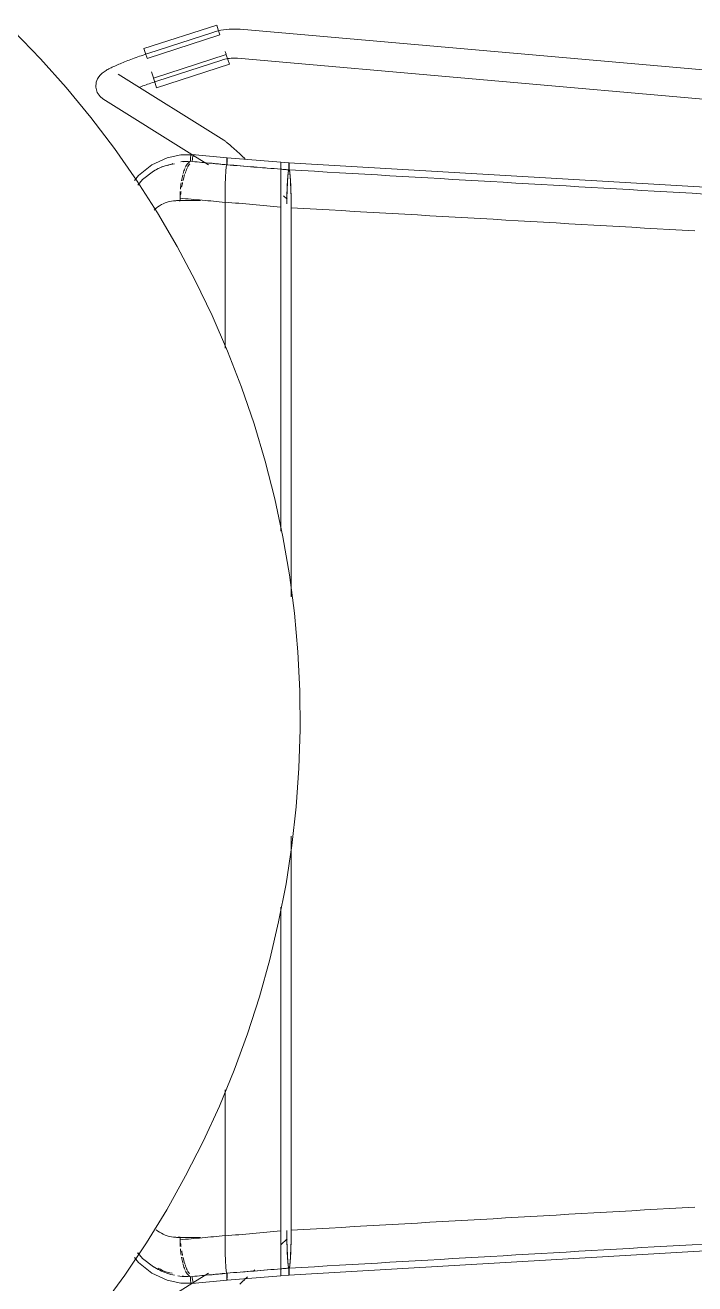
# Model space of a CAD drawing. Header units: millimetres. Extents: x 155927 to 295199, y -4084 to 97293.
# Drawn here: x 228368 to 228644, y 15441 to 15960 of the extents above; entities that cross this region are included whole.
import ezdxf

# ---------------------------------------------------------------- set-up
doc = ezdxf.new("R2010")
doc.units = ezdxf.units.MM
doc.header["$MEASUREMENT"] = 0
doc.layers.add('I-FURN', color=8, linetype='CONTINUOUS', lineweight=9)

msp = doc.modelspace()

# ---------------------------------------------------------------- linework, layer by layer
at = {"layer": 'I-FURN'}
for p, q in [((228417.18, 15950.31), (228447.18, 15960)), ((228447.18, 15960), (228447.81, 15958.04)), ((228451.17, 15958.21), (228450.03, 15958.06)), ((228452.3, 15958.32), (228451.17, 15958.21)), ((228453.44, 15958.38), (228452.3, 15958.32)), ((228454.58, 15958.39), (228453.44, 15958.38)), ((228455.73, 15958.36), (228454.58, 15958.39)), ((228456.87, 15958.28), (228455.73, 15958.36)), ((228900.19, 15919.33), (228456.87, 15958.28)), ((228374.47, 15946.15), (228363.34, 15957.65)), ((228418.48, 15946.27), (228448.49, 15955.95)), ((228445.54, 15957), (228418.73, 15948.28)), ((228445.59, 15957.01), (228445.54, 15957)), ((228446.69, 15957.34), (228445.59, 15957.01)), ((228447.79, 15957.63), (228446.69, 15957.34)), ((228448.91, 15957.87), (228447.79, 15957.63)), ((228447.81, 15958.04), (228448.45, 15956.07)), ((228450.03, 15958.06), (228448.91, 15957.87)), ((228416.8, 15947.64), (228417.54, 15947.89)), ((228417.81, 15948.36), (228417.18, 15950.31)), ((228417.54, 15947.89), (228418.28, 15948.14)), ((228418.44, 15946.38), (228417.81, 15948.36)), ((228418.28, 15948.14), (228418.73, 15948.28)), ((228451.09, 15947.88), (228421.09, 15938.2)), ((228450.69, 15949.15), (228451.06, 15947.98)), ((228385.13, 15934.22), (228374.47, 15946.15)), ((228403.65, 15942.45), (228404.12, 15942.68)), ((228404.12, 15942.68), (228404.62, 15942.91)), ((228404.62, 15942.91), (228405.13, 15943.15)), ((228405.13, 15943.15), (228405.65, 15943.39)), ((228405.65, 15943.39), (228406.2, 15943.63)), ((228406.2, 15943.63), (228406.76, 15943.87)), ((228406.76, 15943.87), (228407.34, 15944.11)), ((228407.34, 15944.11), (228407.93, 15944.36)), ((228407.93, 15944.36), (228408.54, 15944.61)), ((228408.54, 15944.61), (228409.17, 15944.86)), ((228409.17, 15944.86), (228409.81, 15945.11)), ((228409.81, 15945.11), (228410.46, 15945.37)), ((228410.46, 15945.37), (228411.13, 15945.62)), ((228411.13, 15945.62), (228411.81, 15945.88)), ((228411.81, 15945.88), (228412.49, 15946.13)), ((228412.49, 15946.13), (228413.19, 15946.38)), ((228413.19, 15946.38), (228413.9, 15946.64)), ((228413.9, 15946.64), (228414.62, 15946.89)), ((228414.62, 15946.89), (228415.34, 15947.14)), ((228415.34, 15947.14), (228416.07, 15947.4)), ((228416.07, 15947.4), (228416.8, 15947.64)), ((228422.39, 15934.15), (228452.4, 15943.84)), ((228422.44, 15936.87), (228449.25, 15945.58)), ((228449.25, 15945.58), (228449.89, 15945.78)), ((228449.89, 15945.78), (228450.53, 15945.94)), ((228450.53, 15945.94), (228451.17, 15946.08)), ((228451.13, 15947.77), (228451.77, 15945.79)), ((228451.17, 15946.08), (228451.83, 15946.2)), ((228451.77, 15945.79), (228452.4, 15943.84)), ((228451.83, 15946.2), (228452.48, 15946.29)), ((228452.48, 15946.29), (228453.14, 15946.35)), ((228453.14, 15946.35), (228453.8, 15946.38)), ((228453.8, 15946.38), (228454.46, 15946.39)), ((228454.46, 15946.39), (228455.13, 15946.38)), ((228455.13, 15946.38), (228455.79, 15946.33)), ((228455.79, 15946.33), (228455.82, 15946.33)), ((228455.82, 15946.33), (228880.32, 15909.03)), ((228397.45, 15936.45), (228397.97, 15937.83)), ((228397.97, 15937.83), (228398.54, 15938.75)), ((228398.54, 15938.75), (228399.05, 15939.37)), ((228399.05, 15939.37), (228399.52, 15939.84)), ((228399.52, 15939.84), (228399.95, 15940.21)), ((228399.95, 15940.21), (228400.35, 15940.52)), ((228400.35, 15940.52), (228400.74, 15940.8)), ((228400.74, 15940.8), (228401.13, 15941.05)), ((228401.13, 15941.05), (228401.52, 15941.3)), ((228401.52, 15941.3), (228401.92, 15941.53)), ((228401.92, 15941.53), (228402.33, 15941.76)), ((228402.33, 15941.76), (228402.75, 15941.99)), ((228402.75, 15941.99), (228403.19, 15942.22)), ((228403.19, 15942.22), (228403.65, 15942.45)), ((228450.16, 15912.49), (228406.58, 15939.79)), ((228420.25, 15940.77), (228421.06, 15938.29)), ((228421.76, 15936.11), (228421.13, 15938.08)), ((228395.31, 15921.88), (228385.13, 15934.22)), ((228397.27, 15934.48), (228397.45, 15936.45)), ((228397.86, 15932.25), (228397.27, 15934.48)), ((228399.08, 15930.52), (228397.86, 15932.25)), ((228415.46, 15934.43), (228416.09, 15934.66)), ((228416.09, 15934.66), (228416.72, 15934.9)), ((228416.72, 15934.9), (228417.37, 15935.13)), ((228417.37, 15935.13), (228418.03, 15935.37)), ((228418.03, 15935.37), (228418.69, 15935.61)), ((228418.69, 15935.61), (228419.37, 15935.84)), ((228419.37, 15935.84), (228420.05, 15936.07)), ((228420.05, 15936.07), (228420.73, 15936.31)), ((228420.73, 15936.31), (228421.42, 15936.54)), ((228421.42, 15936.54), (228422.11, 15936.76)), ((228422.39, 15934.15), (228421.76, 15936.11)), ((228422.11, 15936.76), (228422.44, 15936.87)), ((228399.08, 15930.52), (228400.21, 15929.63)), ((228400.21, 15929.63), (228436.97, 15906.59)), ((228404.98, 15909.13), (228395.31, 15921.88)), ((228450.16, 15912.49), (228450.49, 15912.27)), ((228450.49, 15912.27), (228450.74, 15912.09)), ((228450.74, 15912.09), (228450.97, 15911.92)), ((228450.97, 15911.92), (228451.19, 15911.74)), ((228451.19, 15911.74), (228451.42, 15911.56)), ((228451.42, 15911.56), (228451.65, 15911.37)), ((228414.13, 15896.01), (228404.98, 15909.13)), ((228426.72, 15905.24), (228432.37, 15906.45)), ((228432.37, 15906.45), (228437.83, 15906.54)), ((228451.43, 15905.24), (228436.94, 15906.66)), ((228437.34, 15906.36), (228443.79, 15902.32)), ((228451.65, 15911.37), (228451.89, 15911.17)), ((228451.89, 15911.17), (228452.14, 15910.96)), ((228452.14, 15910.96), (228452.41, 15910.73)), ((228452.41, 15910.73), (228452.69, 15910.49)), ((228452.69, 15910.49), (228452.98, 15910.23)), ((228452.98, 15910.23), (228453.29, 15909.96)), ((228453.29, 15909.96), (228453.61, 15909.67)), ((228453.61, 15909.67), (228453.95, 15909.37)), ((228453.95, 15909.37), (228454.3, 15909.05)), ((228454.3, 15909.05), (228454.67, 15908.72)), ((228454.67, 15908.72), (228455.04, 15908.38)), ((228455.04, 15908.38), (228455.43, 15908.02)), ((228455.43, 15908.02), (228455.84, 15907.65)), ((228455.84, 15907.65), (228456.25, 15907.27)), ((228456.25, 15907.27), (228456.67, 15906.88)), ((228456.67, 15906.88), (228457.11, 15906.48)), ((228457.11, 15906.48), (228457.55, 15906.07)), ((228414.88, 15898), (228420.41, 15902.34)), ((228420.41, 15902.34), (228426.72, 15905.24)), ((228421.12, 15899.76), (228424.8, 15901.67)), ((228450.97, 15899.78), (228451.14, 15901.5)), ((228451.14, 15901.5), (228450.97, 15899.76)), ((228451.14, 15901.5), (228451.34, 15902.39)), ((228451.34, 15902.39), (228451.14, 15901.5)), ((228451.34, 15904.3), (228451.33, 15903.85)), ((228451.33, 15903.84), (228451.34, 15904.3)), ((228451.33, 15903.85), (228451.33, 15903.36)), ((228451.33, 15903.35), (228451.33, 15903.84)), ((228451.33, 15903.36), (228451.33, 15902.86)), ((228451.33, 15902.86), (228451.33, 15903.35)), ((228451.33, 15902.86), (228451.34, 15902.39)), ((228451.34, 15902.39), (228451.33, 15902.86)), ((228451.36, 15904.69), (228451.34, 15904.3)), ((228451.34, 15904.3), (228451.36, 15904.68)), ((228451.38, 15904.98), (228451.36, 15904.69)), ((228451.36, 15904.68), (228451.38, 15904.98)), ((228451.4, 15905.17), (228451.38, 15904.98)), ((228451.4, 15905.17), (228451.43, 15905.24)), ((228451.43, 15905.24), (228451.4, 15905.17)), ((228473.63, 15903.41), (228451.43, 15905.24)), ((228451.46, 15905.18), (228451.43, 15905.24)), ((228451.43, 15905.24), (228451.46, 15905.17)), ((228451.48, 15904.99), (228451.46, 15905.18)), ((228451.46, 15905.17), (228451.48, 15904.99)), ((228451.5, 15904.7), (228451.48, 15904.99)), ((228451.48, 15904.99), (228451.5, 15904.69)), ((228451.52, 15904.31), (228451.5, 15904.7)), ((228451.5, 15904.69), (228451.52, 15904.31)), ((228451.53, 15903.86), (228451.52, 15904.31)), ((228451.52, 15904.31), (228451.53, 15903.86)), ((228451.52, 15902.4), (228451.53, 15902.87)), ((228451.53, 15902.87), (228451.52, 15902.4)), ((228451.53, 15903.37), (228451.53, 15903.86)), ((228451.53, 15903.86), (228451.53, 15903.37)), ((228457.55, 15906.07), (228458.01, 15905.64)), ((228458.01, 15905.64), (228458.47, 15905.21)), ((228458.47, 15905.21), (228458.94, 15904.77)), ((228473.63, 15902.87), (228473.62, 15902.48)), ((228473.62, 15902.48), (228473.63, 15902.86)), ((228473.62, 15902.03), (228473.62, 15902.48)), ((228473.62, 15902.48), (228473.62, 15902.03)), ((228473.62, 15901.54), (228473.62, 15902.03)), ((228473.62, 15902.03), (228473.62, 15901.54)), ((228473.62, 15901.04), (228473.62, 15901.54)), ((228473.62, 15901.54), (228473.62, 15901.05)), ((228473.63, 15903.41), (228476.99, 15903.14)), ((228473.63, 15903.34), (228473.63, 15903.41)), ((228473.63, 15903.41), (228473.63, 15903.34)), ((228473.63, 15903.35), (228473.63, 15903.41)), ((228473.63, 15903.41), (228473.63, 15903.35)), ((228473.63, 15902.86), (228473.63, 15903.16)), ((228473.63, 15903.16), (228473.63, 15902.87)), ((228473.64, 15902.86), (228473.64, 15902.47)), ((228473.64, 15902.48), (228473.64, 15902.86)), ((228473.64, 15902.03), (228473.64, 15902.48)), ((228473.64, 15902.47), (228473.64, 15902.02)), ((228473.64, 15901.54), (228473.64, 15902.03)), ((228473.64, 15902.02), (228473.64, 15901.53)), ((228473.64, 15901.04), (228473.64, 15901.54)), ((228473.64, 15901.53), (228473.64, 15901.04)), ((228476.89, 15902.2), (228476.88, 15901.75)), ((228476.88, 15901.75), (228476.88, 15901.26)), ((228476.88, 15901.26), (228476.88, 15900.76)), ((228476.91, 15902.59), (228476.89, 15902.2)), ((228476.94, 15902.88), (228476.91, 15902.59)), ((228476.96, 15903.07), (228476.94, 15902.88)), ((228476.99, 15903.14), (228476.96, 15903.07)), ((228808.9, 15883.85), (228476.99, 15903.14)), ((228477.02, 15903.07), (228476.99, 15903.14)), ((228477.04, 15902.88), (228477.02, 15903.07)), ((228477.07, 15902.59), (228477.04, 15902.88)), ((228477.08, 15902.21), (228477.07, 15902.59)), ((228477.1, 15901.76), (228477.08, 15902.21)), ((228477.1, 15901.27), (228477.1, 15901.76)), ((228477.1, 15900.77), (228477.1, 15901.27)), ((228413.24, 15895.95), (228414.88, 15898)), ((228422.76, 15882.54), (228414.13, 15896.01)), ((228414.58, 15893.92), (228416.54, 15896.27)), ((228416.54, 15896.27), (228421.12, 15899.76)), ((228450.7, 15894.25), (228450.81, 15897.29)), ((228450.81, 15897.28), (228450.7, 15894.19)), ((228450.97, 15899.76), (228450.81, 15897.28)), ((228450.82, 15897.33), (228450.97, 15899.77)), ((228473.58, 15895.44), (228473.59, 15897.94)), ((228473.59, 15897.94), (228473.58, 15895.44)), ((228473.61, 15899.69), (228473.59, 15897.94)), ((228473.59, 15897.94), (228473.61, 15899.68)), ((228473.61, 15899.68), (228473.62, 15900.57)), ((228473.62, 15900.57), (228473.61, 15899.69)), ((228473.62, 15901.05), (228473.62, 15900.57)), ((228473.62, 15900.57), (228473.62, 15901.04)), ((228473.64, 15901.04), (228473.64, 15900.57)), ((228473.64, 15900.57), (228473.64, 15901.04)), ((228473.65, 15899.67), (228473.67, 15897.92)), ((228473.67, 15897.92), (228473.65, 15899.67)), ((228473.67, 15897.92), (228473.68, 15895.42)), ((228473.68, 15895.42), (228473.67, 15897.92)), ((228476.49, 15897.64), (228476.33, 15895.15)), ((228476.68, 15899.39), (228476.49, 15897.64)), ((228476.89, 15900.3), (228476.68, 15899.39)), ((228476.88, 15900.76), (228476.89, 15900.3)), ((228477.09, 15900.3), (228477.1, 15900.77)), ((228477.3, 15899.41), (228477.09, 15900.3)), ((228477.49, 15897.66), (228477.3, 15899.41)), ((228477.66, 15895.16), (228477.49, 15897.66)), ((228450.63, 15890.75), (228450.7, 15894.19)), ((228450.7, 15894.19), (228450.63, 15890.75)), ((228473.58, 15895.44), (228473.57, 15892.3)), ((228473.57, 15892.3), (228473.58, 15895.43)), ((228473.57, 15888.74), (228473.57, 15892.3)), ((228473.57, 15892.3), (228473.57, 15888.74)), ((228473.68, 15895.42), (228473.69, 15892.29)), ((228473.69, 15892.3), (228473.68, 15895.42)), ((228476.2, 15892.03), (228476.12, 15888.48)), ((228476.33, 15895.15), (228476.2, 15892.03)), ((228477.78, 15892.03), (228477.66, 15895.16)), ((228477.86, 15888.47), (228477.78, 15892.03)), ((228440.56, 15887.6), (228430.81, 15887.6)), ((228432.05, 15887.54), (228432.05, 15888.59)), ((228450.63, 15890.65), (228450.6, 15886.89)), ((228450.6, 15887.01), (228450.63, 15890.65)), ((228450.6, 15886.89), (228450.6, 15826.77)), ((228450.6, 15826.77), (228450.6, 15886.89)), ((228473.57, 15888.74), (228473.57, 15884.95)), ((228473.57, 15884.95), (228473.57, 15888.73)), ((228473.69, 15888.74), (228473.69, 15884.96)), ((228473.69, 15884.96), (228473.69, 15888.74)), ((228476.24, 15888.17), (228474.71, 15889.65)), ((228476.12, 15888.48), (228476.1, 15886.22)), ((228477.88, 15884.68), (228477.86, 15888.47)), ((228430.83, 15868.73), (228422.76, 15882.54)), ((228473.57, 15751.21), (228473.57, 15884.95)), ((228473.57, 15884.95), (228473.57, 15751.21)), ((228477.88, 15724.11), (228477.88, 15884.68)), ((228477.88, 15884.68), (228477.88, 15724.11)), ((228438.35, 15854.6), (228430.83, 15868.73)), ((228445.3, 15840.19), (228438.35, 15854.6)), ((228451.66, 15825.51), (228445.3, 15840.19)), ((228457.44, 15810.59), (228451.66, 15825.51)), ((228462.61, 15795.45), (228457.44, 15810.59)), ((228467.17, 15780.12), (228462.61, 15795.45)), ((228471.12, 15764.61), (228467.17, 15780.12)), ((228474.44, 15748.96), (228471.12, 15764.61)), ((228477.14, 15733.19), (228474.44, 15748.96)), ((228479.2, 15717.33), (228477.14, 15733.19)), ((228480.62, 15701.39), (228479.2, 15717.33)), ((228481.41, 15685.41), (228480.62, 15701.39)), ((228481.56, 15669.41), (228481.41, 15685.41)), ((228481.06, 15653.42), (228481.56, 15669.41)), ((228479.93, 15637.46), (228481.06, 15653.42)), ((228478.16, 15621.56), (228479.93, 15637.46)), ((228475.76, 15605.75), (228478.16, 15621.56)), ((228477.88, 15462.78), (228477.88, 15625.38)), ((228477.88, 15625.38), (228477.88, 15462.78)), ((228472.73, 15590.04), (228475.76, 15605.75)), ((228473.57, 15462.52), (228473.57, 15596.15)), ((228473.57, 15596.15), (228473.57, 15462.52)), ((228469.07, 15574.46), (228472.73, 15590.04)), ((228464.79, 15559.05), (228469.07, 15574.46)), ((228459.89, 15543.81), (228464.79, 15559.05)), ((228454.4, 15528.79), (228459.89, 15543.81)), ((228448.3, 15514), (228454.4, 15528.79)), ((228450.6, 15520.69), (228450.6, 15460.57)), ((228450.6, 15460.57), (228450.6, 15520.69)), ((228441.62, 15499.46), (228448.3, 15514)), ((228434.36, 15485.2), (228441.62, 15499.46)), ((228426.54, 15471.24), (228434.36, 15485.2)), ((228418.17, 15457.61), (228426.54, 15471.24)), ((228430.81, 15459.87), (228440.56, 15459.87)), ((228432.05, 15458.88), (228432.05, 15459.92)), ((228450.6, 15460.57), (228450.63, 15456.81)), ((228450.63, 15456.81), (228450.6, 15460.45)), ((228473.57, 15458.73), (228473.57, 15462.52)), ((228473.57, 15462.52), (228473.57, 15458.73)), ((228476.1, 15462.67), (228476.12, 15458.99)), ((228808.9, 15463.61), (228476.99, 15444.33)), ((228477.86, 15459), (228477.88, 15462.78)), ((228409.26, 15444.32), (228418.17, 15457.61)), ((228450.7, 15453.28), (228450.63, 15456.72)), ((228450.63, 15456.71), (228450.7, 15453.28)), ((228473.57, 15456.72), (228476.24, 15459.29)), ((228473.57, 15455.16), (228473.57, 15458.73)), ((228473.57, 15458.73), (228473.57, 15455.16)), ((228473.58, 15452.03), (228473.57, 15455.16)), ((228473.57, 15455.16), (228473.58, 15452.03)), ((228473.69, 15458.73), (228473.69, 15455.17)), ((228473.69, 15455.17), (228473.69, 15458.72)), ((228476.12, 15458.99), (228476.2, 15455.44)), ((228476.2, 15455.44), (228476.33, 15452.32)), ((228477.66, 15452.3), (228477.78, 15455.43)), ((228477.78, 15455.43), (228477.86, 15459)), ((228413.24, 15451.52), (228414.88, 15449.46)), ((228414.58, 15453.54), (228416.54, 15451.2)), ((228414.88, 15449.46), (228420.41, 15445.13)), ((228416.54, 15451.2), (228421.12, 15447.7)), ((228450.7, 15453.28), (228450.81, 15450.18)), ((228450.81, 15450.18), (228450.7, 15453.21)), ((228450.81, 15450.18), (228450.97, 15447.7)), ((228450.97, 15447.7), (228450.82, 15450.14)), ((228473.59, 15449.53), (228473.58, 15452.03)), ((228473.58, 15452.03), (228473.59, 15449.52)), ((228473.59, 15449.52), (228473.61, 15447.78)), ((228473.61, 15447.78), (228473.59, 15449.53)), ((228473.67, 15449.55), (228473.65, 15447.8)), ((228473.65, 15447.79), (228473.67, 15449.54)), ((228473.68, 15452.05), (228473.67, 15449.55)), ((228473.67, 15449.54), (228473.68, 15452.04)), ((228476.33, 15452.32), (228476.49, 15449.82)), ((228476.49, 15449.82), (228476.68, 15448.07)), ((228477.3, 15448.05), (228477.49, 15449.8)), ((228477.49, 15449.8), (228477.66, 15452.3)), ((228399.82, 15431.4), (228409.26, 15444.32)), ((228420.41, 15445.13), (228426.72, 15442.23)), ((228421.12, 15447.7), (228424.8, 15445.79)), ((228443.79, 15445.14), (228437.34, 15441.11)), ((228450.97, 15447.7), (228451.14, 15445.97)), ((228451.14, 15445.96), (228450.97, 15447.68)), ((228451.14, 15445.97), (228451.34, 15445.07)), ((228451.34, 15445.08), (228451.14, 15445.96)), ((228451.33, 15444.61), (228451.34, 15445.08)), ((228451.34, 15445.07), (228451.33, 15444.6)), ((228451.33, 15444.11), (228451.33, 15444.61)), ((228451.33, 15444.6), (228451.33, 15444.11)), ((228451.33, 15444.11), (228451.33, 15443.61)), ((228451.33, 15443.62), (228451.33, 15444.11)), ((228451.53, 15444.59), (228451.52, 15445.06)), ((228451.52, 15445.06), (228451.53, 15444.59)), ((228451.53, 15444.09), (228451.53, 15444.59)), ((228451.53, 15444.59), (228451.53, 15444.1)), ((228451.53, 15444.1), (228451.53, 15443.6)), ((228451.53, 15443.6), (228451.53, 15444.09)), ((228462.39, 15445.96), (228462.89, 15446.44)), ((228473.62, 15446.89), (228473.61, 15447.78)), ((228473.61, 15447.78), (228473.62, 15446.89)), ((228473.62, 15446.42), (228473.62, 15446.89)), ((228473.62, 15446.89), (228473.62, 15446.42)), ((228473.62, 15445.93), (228473.62, 15446.42)), ((228473.62, 15446.42), (228473.62, 15445.92)), ((228473.62, 15445.44), (228473.62, 15445.93)), ((228473.62, 15445.92), (228473.62, 15445.43)), ((228473.62, 15444.98), (228473.62, 15445.44)), ((228473.62, 15445.43), (228473.62, 15444.98)), ((228473.63, 15444.6), (228473.62, 15444.98)), ((228473.62, 15444.98), (228473.63, 15444.6)), ((228473.64, 15444.61), (228473.63, 15444.31)), ((228473.63, 15444.31), (228473.63, 15444.6)), ((228473.63, 15444.6), (228473.63, 15444.31)), ((228473.63, 15444.31), (228473.64, 15444.6)), ((228473.63, 15444.06), (228476.99, 15444.32)), ((228473.63, 15444.31), (228473.63, 15444.12)), ((228473.63, 15444.12), (228473.63, 15444.31)), ((228473.63, 15444.31), (228473.63, 15444.12)), ((228473.63, 15444.12), (228473.63, 15444.31)), ((228473.63, 15444.12), (228473.63, 15444.06)), ((228473.63, 15444.06), (228473.63, 15444.12)), ((228473.63, 15444.12), (228473.63, 15444.05)), ((228473.63, 15444.05), (228473.63, 15444.12)), ((228473.64, 15446.9), (228473.64, 15446.43)), ((228473.64, 15446.43), (228473.64, 15446.9)), ((228473.64, 15446.43), (228473.64, 15445.93)), ((228473.64, 15445.93), (228473.64, 15446.43)), ((228473.64, 15445.93), (228473.64, 15445.44)), ((228473.64, 15445.44), (228473.64, 15445.93)), ((228473.64, 15445.44), (228473.64, 15444.99)), ((228473.64, 15444.99), (228473.64, 15445.44)), ((228473.64, 15444.99), (228473.64, 15444.61)), ((228473.64, 15444.6), (228473.64, 15444.99)), ((228476.68, 15448.07), (228476.89, 15447.17)), ((228476.89, 15447.17), (228476.88, 15446.7)), ((228476.88, 15446.7), (228476.88, 15446.2)), ((228476.88, 15446.2), (228476.88, 15445.71)), ((228476.88, 15445.71), (228476.89, 15445.26)), ((228476.89, 15445.26), (228476.91, 15444.88)), ((228476.91, 15444.88), (228476.94, 15444.59)), ((228476.94, 15444.59), (228476.96, 15444.4)), ((228476.96, 15444.4), (228476.99, 15444.33)), ((228476.99, 15444.33), (228477.02, 15444.39)), ((228477.02, 15444.39), (228477.04, 15444.58)), ((228477.04, 15444.58), (228477.07, 15444.87)), ((228477.07, 15444.87), (228477.08, 15445.25)), ((228477.08, 15445.25), (228477.1, 15445.71)), ((228477.09, 15447.16), (228477.3, 15448.05)), ((228477.1, 15446.69), (228477.09, 15447.16)), ((228477.1, 15446.2), (228477.1, 15446.69)), ((228477.1, 15445.71), (228477.1, 15446.2)), ((228436.97, 15440.87), (228400.21, 15417.84)), ((228426.72, 15442.23), (228432.37, 15441.01)), ((228432.37, 15441.01), (228437.83, 15440.92)), ((228451.43, 15442.22), (228436.94, 15440.8)), ((228451.34, 15443.17), (228451.33, 15443.62)), ((228451.33, 15443.61), (228451.34, 15443.16)), ((228451.36, 15442.78), (228451.34, 15443.17)), ((228451.34, 15443.16), (228451.36, 15442.78)), ((228451.36, 15442.78), (228451.38, 15442.48)), ((228451.38, 15442.49), (228451.36, 15442.78)), ((228451.38, 15442.48), (228451.4, 15442.29)), ((228451.43, 15442.23), (228451.4, 15442.3)), ((228451.4, 15442.29), (228451.43, 15442.22)), ((228473.63, 15444.05), (228451.43, 15442.23)), ((228451.43, 15442.22), (228451.46, 15442.29)), ((228451.46, 15442.29), (228451.43, 15442.23)), ((228451.46, 15442.29), (228451.48, 15442.48)), ((228451.48, 15442.48), (228451.46, 15442.29)), ((228451.48, 15442.48), (228451.5, 15442.77)), ((228451.5, 15442.77), (228451.48, 15442.48)), ((228451.52, 15443.15), (228451.53, 15443.6)), ((228451.53, 15443.6), (228451.52, 15443.15)), ((228456.67, 15440.58), (228457.11, 15440.99)), ((228457.11, 15440.99), (228457.55, 15441.4)), ((228457.55, 15441.4), (228458.01, 15441.82)), ((228458.01, 15441.82), (228458.47, 15442.25)), ((228458.47, 15442.25), (228458.94, 15442.69)), ((228458.94, 15442.69), (228459.42, 15443.14)), ((228459.42, 15443.14), (228459.9, 15443.6))]:
    msp.add_line(p, q, dxfattribs=at)
for points, knots in [([(228436.38, 15903.83), (228436.36, 15903.97), (228436.33, 15904.25), (228436.31, 15904.68), (228436.33, 15905.05), (228436.35, 15905.34), (228436.38, 15905.61), (228436.43, 15905.86), (228436.49, 15906.09), (228436.56, 15906.28), (228436.66, 15906.48), (228436.75, 15906.58), (228436.79, 15906.61)], [0, 0, 0, 0, 0.0555556, 0.1111111, 0.1666667, 0.1944444, 0.2222222, 0.2777778, 0.3055556, 0.3333333, 0.3888889, 0.4444444, 0.4444444, 0.4444444, 0.4444444]), ([(228421.14, 15899.76), (228421.96, 15900.27), (228424.68, 15901.85), (228427.67, 15902.45), (228429.77, 15902.73)], [-0.4024189, -0.4024189, -0.4024189, -0.4024189, -0.3333333, -0.1789981, -0.1789981, -0.1789981, -0.1789981]), ([(228476.99, 15903.14), (228477.01, 15903.14), (228477.04, 15903), (228477.07, 15902.61), (228477.09, 15902.23), (228477.1, 15901.77), (228477.1, 15901.27), (228477.1, 15900.77), (228477.09, 15900.45), (228477.09, 15900.3)], [-0.498493, -0.498493, -0.498493, -0.498493, -0.375, -0.3125, -0.25, -0.1875, -0.125, -0.0625, 0, 0, 0, 0]), ([(228476.1, 15886.22), (228476.11, 15888.25), (228476.17, 15891.47), (228476.32, 15895.26), (228476.54, 15898.61), (228476.75, 15900.01), (228476.89, 15900.3)], [-0.9335619, -0.9335619, -0.9335619, -0.9335619, -0.6666667, -0.5, -0.3333333, 0, 0, 0, 0]), ([(228477.09, 15900.3), (228477.23, 15900.03), (228477.44, 15898.64), (228477.66, 15895.28), (228477.79, 15892.11), (228477.87, 15888.51), (228477.88, 15885.96), (228477.88, 15884.68)], [-1, -1, -1, -1, -0.666667, -0.5, -0.333333, -0.166667, 0, 0, 0, 0]), ([(228422.16, 15884.43), (228423.06, 15885.2), (228426.06, 15887.13), (228429.66, 15887.76), (228432.05, 15887.54)], [0.5, 0.5, 0.5, 0.5, 0.6666667, 1, 1, 1, 1]), ([(228432.05, 15459.92), (228429.66, 15459.71), (228426.06, 15460.34), (228423.06, 15462.27), (228422.16, 15463.03)], [0, 0, 0, 0, 0.3333333, 0.5, 0.5, 0.5, 0.5]), ([(228476.89, 15447.17), (228476.75, 15447.46), (228476.54, 15448.85), (228476.32, 15452.2), (228476.19, 15455.36), (228476.12, 15458.92), (228476.1, 15461.43), (228476.1, 15462.67)], [-1, -1, -1, -1, -0.6666667, -0.5, -0.3333333, -0.1666667, -0.003964, -0.003964, -0.003964, -0.003964]), ([(228477.88, 15462.78), (228477.88, 15461.51), (228477.87, 15458.96), (228477.79, 15455.35), (228477.66, 15452.19), (228477.44, 15448.83), (228477.23, 15447.44), (228477.09, 15447.16)], [-1, -1, -1, -1, -0.833333, -0.666667, -0.5, -0.333333, 0, 0, 0, 0]), ([(228429.81, 15444.22), (228427.69, 15444.66), (228424.61, 15445.67), (228421.85, 15447.3), (228420.98, 15447.89)], [0.1763318, 0.1763318, 0.1763318, 0.1763318, 0.3333333, 0.408557, 0.408557, 0.408557, 0.408557]), ([(228423.04, 15447.17), (228423.63, 15446.83), (228425.48, 15445.81), (228427.46, 15445.31), (228428.83, 15445.08)], [0.6175454, 0.6175454, 0.6175454, 0.6175454, 0.6666667, 0.7702374, 0.7702374, 0.7702374, 0.7702374]), ([(228434.01, 15446.64), (228433.77, 15447.23), (228433.49, 15448), (228433.26, 15448.88), (228433.22, 15449.02)], [0.3680344, 0.3680344, 0.3680344, 0.3680344, 0.5, 0.5233123, 0.5233123, 0.5233123, 0.5233123]), ([(228457.63, 15445.57), (228459.28, 15445.71), (228464.61, 15446.15), (228469.95, 15446.59), (228473.64, 15446.9)], [0.2766114, 0.2766114, 0.2766114, 0.2766114, 0.5, 1, 1, 1, 1]), ([(228476.99, 15444.32), (228476.97, 15444.32), (228476.94, 15444.46), (228476.91, 15444.86), (228476.89, 15445.25), (228476.88, 15445.7), (228476.88, 15446.2), (228476.88, 15446.7), (228476.89, 15447.02), (228476.89, 15447.17)], [-0.5, -0.5, -0.5, -0.5, -0.375, -0.3125, -0.25, -0.1875, -0.125, -0.0625, 0, 0, 0, 0]), ([(228477.09, 15447.16), (228477.1, 15446.94), (228477.1, 15446.45), (228477.1, 15445.81), (228477.09, 15445.35), (228477.07, 15444.94), (228477.04, 15444.49), (228477.01, 15444.32), (228476.99, 15444.32)], [-1, -1, -1, -1, -0.90625, -0.8125, -0.765625, -0.71875, -0.625, -0.501507, -0.501507, -0.501507, -0.501507]), ([(228436.79, 15440.85), (228436.77, 15440.87), (228436.72, 15440.91), (228436.64, 15441.02), (228436.55, 15441.21), (228436.44, 15441.53), (228436.37, 15441.93), (228436.33, 15442.28), (228436.32, 15442.66), (228436.32, 15443.1), (228436.36, 15443.46), (228436.38, 15443.64)], [0.5555556, 0.5555556, 0.5555556, 0.5555556, 0.5833333, 0.6180556, 0.6527778, 0.7222222, 0.7916667, 0.8263889, 0.8611111, 0.9305556, 1, 1, 1, 1]), ([(228437.12, 15443.74), (228437.1, 15443.52), (228437.11, 15443.03), (228437.2, 15442.28), (228437.35, 15441.61), (228437.52, 15441.18), (228437.64, 15441.03), (228437.69, 15440.99)], [-1, -1, -1, -1, -0.90625, -0.8125, -0.71875, -0.625, -0.5625, -0.5625, -0.5625, -0.5625])]:
    msp.add_open_spline(points, degree=3, knots=knots, dxfattribs=at)
for points in [[(228437.69, 15906.48), (228437.64, 15906.44), (228437.55, 15906.32), (228437.42, 15906.02), (228437.3, 15905.63), (228437.2, 15905.18), (228437.14, 15904.69), (228437.11, 15904.19), (228437.11, 15903.87), (228437.12, 15903.72)], [(228429.14, 15902.86), (228428.41, 15902.66), (228427.69, 15902.42), (228426.99, 15902.16)], [(228432.39, 15903.65), (228433.2, 15903.74), (228434.03, 15903.75), (228434.85, 15903.74)], [(228435.55, 15903.79), (228434.9, 15903.78), (228434.25, 15903.74), (228433.61, 15903.68)], [(228434.21, 15901.28), (228434.54, 15901.97), (228435.24, 15903.12), (228435.99, 15903.68), (228436.38, 15903.83)], [(228436.03, 15902.82), (228435.7, 15902.41), (228435.38, 15901.89), (228435.07, 15901.25)], [(228451.34, 15902.39), (228448.81, 15902.63), (228443.78, 15903.11), (228438.82, 15903.59), (228436.38, 15903.83)], [(228451.52, 15902.4), (228449.15, 15902.64), (228446.78, 15902.87), (228444.44, 15903.11)], [(228451.34, 15902.39), (228455.05, 15902.08), (228462.47, 15901.48), (228469.9, 15900.88), (228473.62, 15900.57)], [(228451.52, 15902.4), (228455.17, 15902.1), (228458.82, 15901.8), (228462.47, 15901.49)], [(228466.08, 15901.19), (228466.49, 15901.16), (228466.9, 15901.13), (228467.32, 15901.09)], [(228476.89, 15900.3), (228476.87, 15900.89), (228476.88, 15902.4), (228476.95, 15903.14), (228476.99, 15903.14)], [(228432.65, 15895.8), (228432.79, 15896.64), (228432.96, 15897.44), (228433.15, 15898.18)], [(228433.96, 15898.37), (228433.71, 15897.57), (228433.48, 15896.69), (228433.27, 15895.78)], [(228433.33, 15898.85), (228433.54, 15899.58), (228433.77, 15900.21), (228434.02, 15900.81)], [(228434.95, 15901), (228434.66, 15900.36), (228434.38, 15899.62), (228434.12, 15898.8)], [(228477.09, 15900.3), (228476.51, 15900.35), (228475.36, 15900.44), (228474.2, 15900.53), (228473.62, 15900.57)], [(228476.89, 15900.3), (228476.35, 15900.34), (228475.26, 15900.43), (228474.18, 15900.52), (228473.64, 15900.57)], [(228477.09, 15900.3), (228532.49, 15897.08), (228643.26, 15890.64), (228753.85, 15884.2), (228809.09, 15880.98)], [(228432.05, 15888.59), (228432.06, 15889.54), (228432.09, 15890.47), (228432.15, 15891.38)], [(228432.22, 15892.31), (228432.29, 15893.21), (228432.39, 15894.09), (228432.52, 15894.94)], [(228432.46, 15891.43), (228432.4, 15890.96), (228432.34, 15890.48), (228432.3, 15890)], [(228433.11, 15895.12), (228432.98, 15894.47), (228432.84, 15893.81), (228432.72, 15893.13)], [(228430.53, 15887.59), (228431.04, 15887.61), (228431.54, 15887.59), (228432.05, 15887.54)], [(228450.6, 15886.89), (228447.46, 15887.2), (228441.22, 15887.79), (228435.08, 15888.33), (228432.05, 15888.59)], [(228450.6, 15887.01), (228454.42, 15886.67), (228458.25, 15886.32), (228462.08, 15885.98)], [(228462.08, 15885.98), (228465.9, 15885.64), (228469.73, 15885.29), (228473.57, 15884.95)], [(228421.37, 15883.71), (228421.62, 15883.96), (228421.89, 15884.2), (228422.16, 15884.43)], [(228477.88, 15884.68), (228533.41, 15881.49), (228588.94, 15878.29), (228644.38, 15875.1)], [(228644.38, 15472.37), (228588.91, 15469.17), (228533.41, 15465.98), (228477.88, 15462.78)], [(228477.09, 15447.16), (228532.49, 15450.38), (228643.26, 15456.82), (228753.85, 15463.26), (228809.09, 15466.48)], [(228432.05, 15459.92), (228431.54, 15459.88), (228431.03, 15459.86), (228430.53, 15459.87)], [(228450.6, 15460.57), (228447.47, 15460.27), (228441.22, 15459.68), (228435.08, 15459.13), (228432.05, 15458.88)], [(228462.08, 15461.49), (228458.25, 15461.14), (228454.42, 15460.8), (228450.6, 15460.45)], [(228473.57, 15462.52), (228469.73, 15462.17), (228465.9, 15461.83), (228462.08, 15461.49)], [(228432.15, 15456.09), (228432.09, 15457), (228432.06, 15457.93), (228432.05, 15458.88)], [(228432.52, 15452.52), (228432.39, 15453.37), (228432.28, 15454.25), (228432.21, 15455.16)], [(228432.28, 15457.46), (228432.34, 15456.98), (228432.4, 15456.51), (228432.47, 15456.05)], [(228415.72, 15452.14), (228415.31, 15452.57), (228414.92, 15453.02), (228414.53, 15453.48)], [(228433.15, 15449.29), (228432.96, 15450.03), (228432.8, 15450.84), (228432.65, 15451.67)], [(228432.73, 15454.35), (228432.85, 15453.67), (228432.98, 15453.01), (228433.11, 15452.35)], [(228433.26, 15451.69), (228433.48, 15450.75), (228433.72, 15449.79), (228433.97, 15448.92)], [(228434.11, 15448.65), (228434.37, 15447.84), (228434.66, 15447.03), (228434.95, 15446.47)], [(228436.38, 15443.64), (228435.99, 15443.78), (228435.24, 15444.35), (228434.54, 15445.49), (228434.21, 15446.19)], [(228435.07, 15446.22), (228435.38, 15445.59), (228435.7, 15445.19), (228436.02, 15444.86)], [(228451.34, 15445.07), (228448.81, 15444.84), (228443.78, 15444.36), (228438.82, 15443.88), (228436.38, 15443.64)], [(228451.34, 15445.04), (228449.03, 15444.81), (228446.71, 15444.59), (228444.44, 15444.36)], [(228451.34, 15445.08), (228455.05, 15445.38), (228462.47, 15445.98), (228469.9, 15446.59), (228473.62, 15446.89)], [(228477.09, 15447.16), (228476.51, 15447.12), (228475.36, 15447.03), (228474.2, 15446.94), (228473.62, 15446.89)], [(228476.89, 15447.17), (228476.35, 15447.12), (228475.26, 15447.03), (228474.18, 15446.94), (228473.64, 15446.9)], [(228434.85, 15443.67), (228433.59, 15443.69), (228432.33, 15443.78), (228431.09, 15443.97)], [(228432.87, 15443.87), (228433.76, 15443.76), (228434.66, 15443.74), (228435.56, 15443.74)]]:
    msp.add_open_spline(points, degree=3, dxfattribs=at)

doc.saveas('drawing.dxf')
